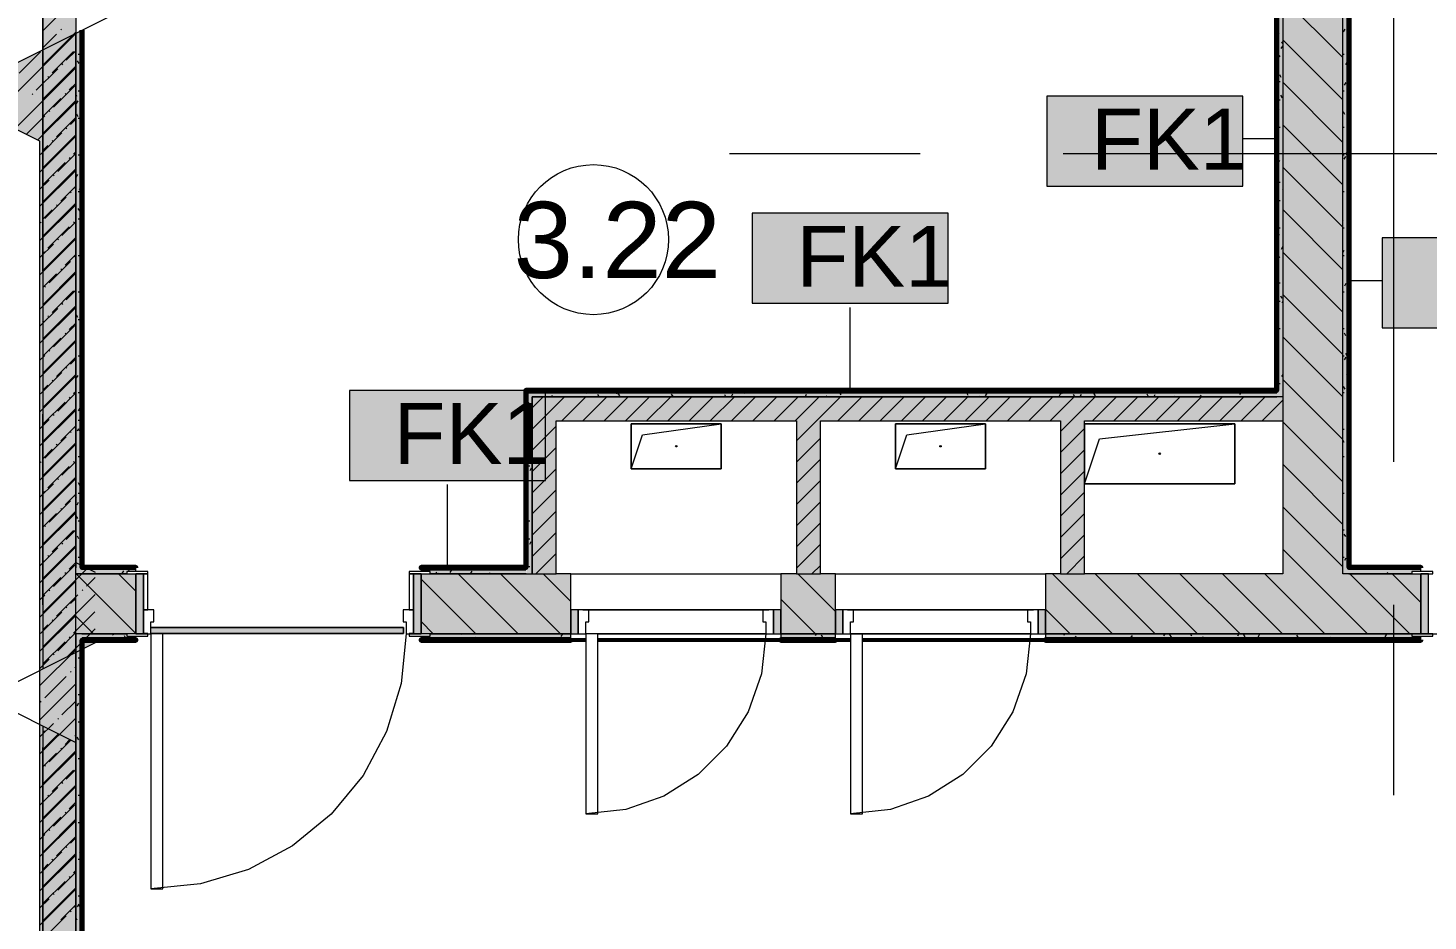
# Model space of a CAD drawing. Header units: millimetres. Extents: x -3817 to 677485, y -22715 to 103890.
# Drawn here: x 636886 to 641549, y 14319 to 17294 of the extents above; entities that cross this region are included whole.
import ezdxf

# ---------------------------------------------------------------- set-up
doc = ezdxf.new("R2010")
doc.units = ezdxf.units.MM
doc.layers.add('PDF _Геометрия', color=7, linetype='Continuous', true_color=0x1d1d1d)
doc.layers.add('PDF _Сплошная заливка', color=7, linetype='Continuous', true_color=0xffffff)
doc.layers.add('PDF _Текст', color=7, linetype='Continuous')
doc.styles.add('PDF GOST-Common', font='arial.ttf')

msp = doc.modelspace()

# ---------------------------------------------------------------- hatches: boundary and pattern name
at = {"layer": 'PDF _Сплошная заливка', "transparency": 33554559}
h = msp.add_hatch(color=256, dxfattribs=at)
h.paths.add_polyline_path([(636926.1, 12275.9), (637045.5, 12275.9), (637045.5, 17276.4), (636825.5, 17166.4), (636825.5, 16967.1), (636926.1, 16916.8), (636926.1, 12321.6)], flags=0)
h.paths.add_polyline_path([(637045.5, 17457.1), (637045.5, 20975.9), (636926.1, 20975.9), (636926.1, 17516.8), (636965.1, 17497.3)], flags=0)
h = msp.add_hatch(color=256, dxfattribs=at)
h.paths.add_polyline_path([(637045.5, 12276.9), (637045.5, 14913.7), (636935.5, 14968.7), (636935.5, 12276.9)], flags=0)
h.paths.add_polyline_path([(636935.5, 15158.7), (637109.9, 15245.9), (637109.9, 15481.5), (637045.5, 15513.7), (637045.5, 20976.9), (636935.5, 20975.9), (636935.5, 15363.7)], flags=0)
h = msp.add_hatch(color=256, dxfattribs=at)
h.paths.add_polyline_path([(637065.5, 15495.9), (637065.5, 17286.4), (637045.5, 17276.4), (637045.5, 15495.9)], flags=0)
h.paths.add_polyline_path([(637065.5, 17447.1), (637065.5, 17975.9), (637045.5, 17975.9), (637045.5, 17457.1), (637061.4, 17449.2)], flags=0)
for points in [[(640885.3, 16065.9), (641045.5, 16065.9), (641045.5, 16085.9), (638545.5, 16085.9), (638545.5, 16065.9), (639450.5, 16065.9)], [(639450.5, 15985.9), (641065.5, 15985.9), (641065.5, 16065.9), (638565.5, 16065.9), (638565.5, 15985.9), (639445.5, 15985.9)], [(639450.5, 15475.9), (639525.5, 15475.9), (639525.5, 15985.9), (639445.5, 15985.9), (639445.5, 15475.9)], [(641285.5, 15475.9), (641495.5, 15475.9), (641495.5, 15483.9), (641525.5, 15483.9), (641525.5, 15495.9), (641285.5, 15495.9)], [(637245.5, 15275.9), (637270.5, 15275.9), (637270.5, 15475.9), (637245.5, 15475.9), (637245.5, 15280.9)], [(638170.5, 15275.9), (638195.5, 15275.9), (638195.5, 15475.9), (638170.5, 15475.9), (638170.5, 15280.9)], [(638693.9, 15275.9), (638718.9, 15275.9), (638718.9, 15355.9), (638693.9, 15355.9), (638693.9, 15280.9)], [(639368.9, 15275.9), (639393.9, 15275.9), (639393.9, 15355.9), (639368.9, 15355.9), (639368.9, 15280.9)], [(639575.5, 15275.9), (639600.5, 15275.9), (639600.5, 15355.9), (639575.5, 15355.9), (639575.5, 15280.9)], [(640250.5, 15275.9), (640275.5, 15275.9), (640275.5, 15355.9), (640250.5, 15355.9), (640250.5, 15280.9)], [(637045.5, 12375.9), (637065.5, 12375.9), (637065.5, 15275.9), (637045.5, 15275.9), (637045.5, 13225.8)]]:
    msp.add_hatch(color=256, dxfattribs=at).paths.add_polyline_path(points)
h = msp.add_hatch(color=256, dxfattribs=at)
h.paths.add_polyline_path([(638545.5, 15475.9), (638544.5, 15495.9), (638195.5, 15495.9), (638195.5, 15483.9), (638225.5, 15483.9), (638225.5, 15475.9)], flags=0)
h.paths.add_polyline_path([(637045.5, 15475.9), (637215.5, 15475.9), (637215.5, 15483.9), (637245.5, 15483.9), (637245.5, 15495.9), (637045.5, 15495.9)], flags=0)
h = msp.add_hatch(color=256, dxfattribs=at)
h.paths.add_polyline_path([(637215.5, 15275.9), (637245.5, 15275.9), (637245.5, 15475.9), (637045.5, 15475.9), (637045.5, 15275.9), (637065.5, 15275.9)], flags=0)
h.paths.add_polyline_path([(638225.5, 15275.9), (638693.9, 15275.9), (638693.9, 15475.9), (638195.5, 15475.9), (638195.5, 15275.9)], flags=0)
h.paths.add_polyline_path([(639393.9, 15275.9), (639575.5, 15275.9), (639575.5, 15475.9), (639393.9, 15475.9), (639393.9, 15280.9)], flags=0)
h.paths.add_polyline_path([(641495.5, 15275.9), (641525.5, 15275.9), (641525.5, 15475.9), (640275.5, 15475.9), (640275.5, 15275.9)], flags=0)
at = {"layer": 'PDF _Сплошная заливка', "true_color": 0x494949, "transparency": 33554559}
msp.add_hatch(color=251, dxfattribs=at).paths.add_polyline_path([(638137.3, 15276.8), (638137.3, 15296.8), (637295.5, 15296.8), (637295.5, 15276.8), (638015.8, 15276.8)])
at = {"layer": 'PDF _Сплошная заливка', "transparency": 33554559}
h = msp.add_hatch(color=256, dxfattribs=at)
h.paths.add_polyline_path([(649595.5, 15255.9), (649875.5, 15255.9), (649875.5, 15275.9), (649595.5, 15275.9)], flags=0)
h.paths.add_polyline_path([(640275.5, 15255.9), (641525.5, 15255.9), (641525.5, 15267.9), (641495.5, 15267.9), (641495.5, 15275.9), (640275.5, 15275.9)], flags=0)
h.paths.add_polyline_path([(637245.5, 15255.9), (637245.5, 15267.9), (637215.5, 15267.9), (637215.5, 15275.9), (637065.5, 15275.9), (637066.5, 15255.9), (637215.5, 15255.9)], flags=0)
h.paths.add_polyline_path([(648695.5, 15255.9), (648895.5, 15255.9), (648895.5, 15275.9), (648750.5, 15275.9), (648750.5, 15267.9), (648695.5, 15267.9)], flags=0)
h.paths.add_polyline_path([(639575.5, 15255.9), (639575.5, 15275.9), (639393.9, 15275.9), (639393.9, 15255.9), (639450.5, 15255.9)], flags=0)
h.paths.add_polyline_path([(638225.5, 15255.9), (638693.9, 15255.9), (638693.9, 15275.9), (638225.5, 15275.9), (638225.5, 15267.9), (638195.5, 15267.9), (638195.5, 15255.9)], flags=0)
h.paths.add_polyline_path([(646555.5, 15255.9), (647245.5, 15255.9), (647245.5, 15267.9), (647190.5, 15267.9), (647190.5, 15275.9), (646610.5, 15275.9), (646610.5, 15267.9), (646555.5, 15267.9)], flags=0)
h.paths.add_polyline_path([(643345.5, 15255.9), (643375.5, 15255.9), (643375.5, 15267.9), (643345.5, 15267.9), (643345.5, 15275.9), (642505.5, 15275.2), (642505.5, 15267.9), (642475.5, 15267.9), (642475.5, 15255.9), (642505.5, 15255.9)], flags=0)
h.paths.add_polyline_path([(645105.5, 15255.9), (645105.5, 15267.9), (645050.5, 15267.9), (645050.5, 15275.9), (644355.5, 15275.1), (644355.5, 15267.9), (644325.5, 15267.9), (644325.5, 15255.9), (645050.5, 15255.9)], flags=0)

# ---------------------------------------------------------------- linework, layer by layer
at = {"layer": 'PDF _Геометрия', "color": 7, "lineweight": 9}
for points in [[(637045.5, 30263.7), (637045.5, 15513.7), (637109.9, 15481.5)], [(636926.1, 5176.9), (636926.1, 16916.8), (636626.1, 17066.8), (637226.1, 17366.8), (636926.1, 17516.8), (636926.1, 29256.6)], [(641265.5, 15475.9), (641265.5, 18905.9), (641265.5, 18925.9)], [(641285.5, 15475.9), (641495.5, 15475.9), (641285.5, 15475.9), (641265.5, 15475.9), (641265.5, 18905.9)], [(641285.5, 15495.9), (641285.5, 18905.9)], [(641065.5, 18055.9), (641065.5, 17975.9), (641065.5, 16065.9), (641065.5, 15985.9)], [(641045.5, 17975.9), (641065.5, 17975.9), (641065.5, 16065.9), (641045.5, 16065.9), (638565.5, 16065.9), (641045.5, 16065.9)], [(641045.5, 17955.9), (641045.5, 16086.9)], [(637065.5, 15275.9), (637045.5, 15275.9), (637045.5, 12375.9), (637045.5, 15275.9), (637045.5, 15475.9), (637215.5, 15475.9), (637045.5, 15475.9), (637045.5, 15495.9), (637045.5, 17276.4), (637045.5, 15495.9)], [(637065.5, 15495.9), (637065.5, 17286.4)], [(641045, 16925.3), (640932.5, 16925.3)], [(641286, 16453.5), (641396.9, 16453.5)], [(639624.7, 16086.4), (639624.7, 16363.1)], [(638545.5, 16065.9), (638545.5, 15495.9)], [(638895.5, 15825.9), (638933, 15938.4), (639195.5, 15975.9)], [(639775.5, 15825.9), (639813, 15938.4), (640075.5, 15975.9)], [(640405.5, 15975.9), (640905.5, 15975.9), (640405.5, 15975.9), (640405.5, 15775.9), (640905.5, 15775.9), (640905.5, 15975.9)], [(638283.2, 15496.4), (638283.2, 15773.1)], [(637245.5, 15495.9), (637066.5, 15495.9)], [(641525.5, 15495.9), (641286.5, 15495.9)], [(638545.5, 15475.9), (638225.5, 15475.9), (638545.5, 15475.9), (638565.5, 15475.9), (638645.5, 15475.9)], [(639445.5, 15475.9), (639525.5, 15475.9)], [(640325.5, 15475.9), (640405.5, 15475.9)], [(638137.3, 15276.8), (638137.3, 15296.8), (638137.3, 15276.8)], [(637065.5, 12375.9), (637065.5, 15255.9)], [(637109.9, 15245.9), (636745.5, 15063.7), (637045.5, 14913.7), (637045.5, 1304.6)]]:
    msp.add_lwpolyline(points, dxfattribs=at)
at = {"layer": 'PDF _Геометрия', "color": 9, "lineweight": 9, "true_color": 0xc0c0c0}
for points in [[(636935.5, 20976.9), (636935.5, 15158.7)], [(641045.5, 16085.9), (638545.5, 16085.9), (638545.5, 16065.9)], [(638195.5, 15267.9), (638195.5, 15255.9), (638693.9, 15255.9), (638693.9, 15275.9), (638225.5, 15275.9), (638693.9, 15275.9), (638693.9, 15475.9), (638645.5, 15475.9), (638645.5, 15985.9), (639445.5, 15985.9), (639445.5, 15475.9), (639393.9, 15475.9), (639393.9, 15275.9), (639575.5, 15275.9), (639575.5, 15475.9), (640275.5, 15475.9), (640275.5, 15355.9)], [(639575.5, 15355.9), (639575.5, 15475.9), (639525.5, 15475.9), (639525.5, 15985.9), (640325.5, 15985.9), (640325.5, 15475.9), (640275.5, 15475.9), (640275.5, 15275.9), (641495.5, 15275.9), (640275.5, 15275.9), (640275.5, 15255.9), (641525.5, 15255.9), (641525.5, 15267.9)], [(637245.5, 15483.9), (637245.5, 15495.9)], [(638544.5, 15495.9), (638195.5, 15495.9), (638195.5, 15483.9)], [(641525.5, 15483.9), (641525.5, 15495.9)], [(637245.5, 15275.9), (637245.5, 15475.9)], [(638195.5, 15475.9), (638195.5, 15275.9)], [(638693.9, 15355.9), (638693.9, 15475.9), (639393.9, 15475.9), (639393.9, 15355.9)], [(641525.5, 15275.9), (641525.5, 15475.9)], [(637066.5, 15255.9), (637245.5, 15255.9), (637245.5, 15267.9)], [(638743.9, 15255.9), (638693.9, 15255.9), (638693.9, 15275.9)], [(639393.9, 15275.9), (639393.9, 15255.9), (638783.9, 15255.9)], [(639625.5, 15255.9), (639575.5, 15255.9), (639575.5, 15275.9)], [(640275.5, 15275.9), (640275.5, 15255.9), (639665.5, 15255.9)], [(636935.5, 14968.7), (636935.5, 12276.9), (637045.5, 12276.9)]]:
    msp.add_lwpolyline(points, dxfattribs=at)
at = {"layer": 'PDF _Геометрия', "color": 231, "lineweight": 9, "true_color": 0xff80c0}
for points in [[(642475.5, 15515.9), (642995.5, 15515.9), (642995.5, 15516.9), (642995.5, 18905.9), (642994.5, 18905.9), (641286.5, 18905.9), (641285.5, 18905.9), (641285.5, 15495.9), (641286.5, 15495.9), (641525.5, 15495.9)], [(641045.5, 16085.9), (641045.5, 16086.9), (641045.5, 17955.9), (641044.5, 17955.9)], [(637065.5, 17286.4), (637065.5, 15495.9), (637066.5, 15495.9), (637245.5, 15495.9)], [(638544.5, 15495.9), (638545.5, 15495.9), (638545.5, 16065.9)], [(637066.5, 15255.9), (637065.5, 15255.9), (637065.5, 12375.9)]]:
    msp.add_lwpolyline(points, dxfattribs=at)
at = {"layer": 'PDF _Геометрия', "color": 231, "lineweight": 70, "true_color": 0xff80c0}
for points in [[(641525.5, 15495.9), (641525.5, 15496.9), (641286.5, 15496.9), (641286.5, 18904.9), (642994.5, 18904.9), (642994.5, 15516.9), (642475.5, 15516.9), (642474.5, 15516.9), (642474.5, 15495.9), (642474.5, 15483.9)], [(637066.5, 17446.6), (637066.5, 17954.9), (641044.5, 17954.9), (641044.5, 16086.9), (638545.5, 16086.9), (638544.5, 16086.9), (638544.5, 15496.9), (638195.5, 15496.9), (638195.5, 15495.9), (638544.5, 15495.9)], [(637245.5, 15495.9), (637245.5, 15496.9), (637066.5, 15496.9), (637066.5, 17286.9)], [(638545.5, 16065.9), (638545.5, 16085.9), (641045.5, 16085.9)], [(637065.5, 12375.9), (637066.5, 12375.9), (637066.5, 15254.9), (637245.5, 15254.9), (637245.5, 15255.9), (637066.5, 15255.9)]]:
    msp.add_lwpolyline(points, dxfattribs=at)
at = {"layer": 'PDF _Геометрия', "color": 253, "lineweight": 9, "true_color": 0xaaaaaa}
for points in [[(636935.5, 16484), (636935.5, 18071.5)], [(641435.5, 15849), (641435.5, 17436.5)], [(639222.7, 16875.9), (639857.7, 16875.9)], [(640333.9, 16875.9), (641921.4, 16875.9)], [(636935.5, 15372.8), (636935.5, 16007.8)], [(638733.9, 15355.9), (639353.9, 15355.9), (638733.9, 15355.9)], [(639615.5, 15355.9), (640235.5, 15355.9), (639615.5, 15355.9)], [(641435.5, 14737.8), (641435.5, 15372.8)], [(638145.5, 15275.9), (638129.1, 15110), (638080.8, 14950.6), (638002.2, 14803.6), (637896.5, 14674.8), (637767.7, 14569.1), (637620.8, 14490.6), (637461.3, 14442.2), (637295.5, 14425.9)], [(638783.9, 15275.9), (639343.9, 15275.9), (639328.8, 15142.3), (639284.5, 15015.5), (639213, 14901.8), (639118, 14806.8), (639004.2, 14735.3), (638877.4, 14690.9), (638743.9, 14675.9)], [(639343.9, 15275.9), (638743.9, 15275.9)], [(639222.7, 15275.9), (639857.7, 15275.9)], [(639665.5, 15275.9), (640225.5, 15275.9), (640210.4, 15142.3), (640166.1, 15015.5), (640094.6, 14901.8), (639999.6, 14806.8), (639885.8, 14735.3), (639759, 14690.9), (639625.5, 14675.9)], [(640225.5, 15275.9), (639625.5, 15275.9)], [(640333.9, 15275.9), (641921.4, 15275.9)], [(636935.5, 13309), (636935.5, 14896.5)]]:
    msp.add_lwpolyline(points, dxfattribs=at)
at = {"layer": 'PDF _Геометрия', "lineweight": 9}
for points in [[(636935.5, 17284.9), (637045.5, 17394.9)], [(641265.5, 17196.2), (641065.5, 17396.2)], [(636825.5, 17055.8), (637045.5, 17275.8)], [(636935.5, 17170.9), (637045.5, 17280.9)], [(636935.5, 17227.9), (636981.1, 17273.5)], [(636995.3, 17287.8), (636997.7, 17290.1)], [(641265.5, 17054.8), (641065.5, 17254.8)], [(636856.8, 17144.2), (636928.1, 17215.5)], [(636966.8, 17145.2), (637038.1, 17216.5)], [(637013.7, 17187), (637045.5, 17218.8)], [(636842.4, 16958.7), (637045.5, 17161.8)], [(636935.5, 17056.8), (637045.5, 17166.8)], [(636999.4, 17172.7), (637001.8, 17175.1)], [(636913.9, 17087.2), (636985.1, 17158.5)], [(636935.5, 17113.8), (636938.3, 17116.7)], [(636952.6, 17130.9), (636954.9, 17133.3)], [(641265.5, 16913.4), (641065.5, 17113.4)], [(636899.6, 17072.9), (636902, 17075.3)], [(636970.9, 17030.2), (637042.2, 17101.4)], [(637009.6, 17073.9), (637012, 17076.3)], [(637023.8, 17088.2), (637045.5, 17109.8)], [(636918.4, 16920.6), (637045.5, 17047.7)], [(636935.5, 16999.8), (636995.3, 17059.7)], [(636935.5, 16942.8), (637045.5, 17052.8)], [(636880.4, 16939.7), (636942.4, 17001.6)], [(636956.6, 17015.9), (636959, 17018.3)], [(636981.1, 16931.4), (637045.5, 16995.7)], [(637027.9, 16973.1), (637045.5, 16990.7)], [(636926.1, 16814.3), (637045.5, 16933.7)], [(636928.1, 16873.3), (636999.4, 16944.6)], [(636935.5, 16828.7), (637045.5, 16938.7)], [(637013.7, 16958.9), (637016, 16961.2)], [(641265.5, 16772), (641065.5, 16972)], [(636935.5, 16885.7), (636952.6, 16902.8)], [(636966.8, 16917.1), (636969.2, 16919.5)], [(637038.1, 16874.3), (637045.5, 16881.7)], [(636938.3, 16774.5), (637009.6, 16845.8)], [(636985.1, 16816.3), (637045.5, 16876.6)], [(637023.8, 16860.1), (637026.2, 16862.4)], [(636926.1, 16700.3), (637045.5, 16819.6)], [(636926.1, 16757.3), (636956.6, 16787.8)], [(636935.5, 16714.7), (637045.5, 16824.7)], [(636970.9, 16802.1), (636973.3, 16804.4)], [(641265.5, 16630.6), (641065.5, 16830.6)], [(636995.3, 16717.5), (637045.5, 16767.6)], [(637027.9, 16745), (637030.3, 16747.4)], [(637042.2, 16759.3), (637045.5, 16762.6)], [(636926.1, 16586.2), (637045.5, 16705.6)], [(636935.5, 16600.6), (637045.5, 16710.6)], [(636942.4, 16659.5), (637013.7, 16730.8)], [(636981.1, 16703.3), (636983.5, 16705.6)], [(636928.1, 16645.2), (636930.5, 16647.6)], [(636935.5, 16657.6), (636966.8, 16689)], [(636999.4, 16602.5), (637045.5, 16648.5)], [(637038.1, 16646.2), (637040.5, 16648.6)], [(641265.5, 16489.1), (641065.5, 16689.1)], [(636952.6, 16560.7), (637023.8, 16632)], [(636926.1, 16472.2), (637045.5, 16591.5)], [(636926.1, 16529.2), (636970.9, 16574)], [(636935.5, 16486.6), (637045.5, 16596.6)], [(636985.1, 16588.2), (636987.5, 16590.6)], [(636938.3, 16546.4), (636940.7, 16548.8)], [(636956.6, 16445.6), (637027.9, 16516.9)], [(637009.6, 16503.7), (637045.5, 16539.5)], [(637042.2, 16531.2), (637044.5, 16533.6)], [(641265.5, 16347.7), (641065.5, 16547.7)], [(636926.1, 16358.1), (637045.5, 16477.5)], [(636935.5, 16372.5), (637045.5, 16482.5)], [(636935.5, 16429.5), (636981.1, 16475.2)], [(636995.3, 16489.4), (636997.7, 16491.8)], [(636942.4, 16431.4), (636944.7, 16433.8)], [(636966.8, 16346.9), (637038.1, 16418.1)], [(637013.7, 16388.6), (637045.5, 16420.4)], [(636935.5, 16258.5), (637045.5, 16368.5)], [(636999.4, 16374.4), (637001.8, 16376.7)], [(641265.5, 16206.3), (641065.5, 16406.3)], [(636926.1, 16244.1), (637045.5, 16363.4)], [(636926.1, 16301.1), (636985.1, 16360.1)], [(636952.6, 16332.6), (636954.9, 16335)], [(636935.5, 16315.5), (636938.3, 16318.3)], [(636970.9, 16231.8), (637042.2, 16303.1)], [(637009.6, 16275.6), (637012, 16277.9)], [(637023.8, 16289.8), (637045.5, 16311.4)], [(636926.1, 16130), (637045.5, 16249.4)], [(636935.5, 16201.4), (636995.3, 16261.3)], [(636935.5, 16144.4), (637045.5, 16254.4)], [(641265.5, 16064.9), (641065.5, 16264.9)], [(636926.1, 16187.1), (636942.4, 16203.3)], [(636956.6, 16217.6), (636959, 16219.9)], [(636981.1, 16133), (637045.5, 16197.4)], [(637027.9, 16174.8), (637045.5, 16192.3)], [(636926.1, 16016), (637045.5, 16135.3)], [(636928.1, 16075), (636999.4, 16146.3)], [(636935.5, 16030.4), (637045.5, 16140.4)], [(637013.7, 16160.5), (637016, 16162.9)], [(636935.5, 16087.4), (636952.6, 16104.5)], [(636966.8, 16118.8), (636969.2, 16121.1)], [(641265.5, 15923.4), (641065.5, 16123.4)], [(636938.3, 15976.2), (637009.6, 16047.5)], [(636985.1, 16018), (637045.5, 16078.3)], [(637023.8, 16061.7), (637026.2, 16064.1)], [(637038.1, 16076), (637045.5, 16083.3)], [(638565.5, 16028.8), (638602.5, 16065.9)], [(638565.5, 15958.1), (638593.2, 15985.9), (638673.2, 16065.9)], [(638663.9, 15985.9), (638743.9, 16065.9)], [(638734.6, 15985.9), (638814.6, 16065.9)], [(638805.3, 15985.9), (638885.3, 16065.9)], [(638876.1, 15985.9), (638956.1, 16065.9)], [(638946.8, 15985.9), (639026.8, 16065.9)], [(639017.5, 15985.9), (639097.5, 16065.9)], [(639088.2, 15985.9), (639168.2, 16065.9)], [(639158.9, 15985.9), (639238.9, 16065.9)], [(639229.6, 15985.9), (639309.6, 16065.9)], [(639300.3, 15985.9), (639380.3, 16065.9)], [(639371, 15985.9), (639451, 16065.9)], [(639441.7, 15985.9), (639521.7, 16065.9)], [(639445.5, 15918.9), (639512.5, 15985.9), (639592.5, 16065.9)], [(639583.2, 15985.9), (639663.2, 16065.9)], [(639653.9, 15985.9), (639733.9, 16065.9)], [(639724.6, 15985.9), (639804.6, 16065.9)], [(639795.3, 15985.9), (639875.3, 16065.9)], [(639866, 15985.9), (639946, 16065.9)], [(639936.7, 15985.9), (640016.7, 16065.9)], [(640007.4, 15985.9), (640087.4, 16065.9)], [(640078.1, 15985.9), (640158.1, 16065.9)], [(640148.8, 15985.9), (640228.8, 16065.9)], [(640219.6, 15985.9), (640299.6, 16065.9)], [(640290.3, 15985.9), (640370.3, 16065.9)], [(640325.5, 15950.4), (640361, 15985.9), (640441, 16065.9)], [(640431.7, 15985.9), (640511.7, 16065.9)], [(640502.4, 15985.9), (640582.4, 16065.9)], [(640573.1, 15985.9), (640653.1, 16065.9)], [(640643.8, 15985.9), (640723.8, 16065.9)], [(640714.5, 15985.9), (640794.5, 16065.9)], [(640785.2, 15985.9), (640865.2, 16065.9)], [(640856, 15985.9), (640936, 16065.9)], [(640926.7, 15985.9), (641006.7, 16065.9)], [(640997.4, 15985.9), (641065.5, 16054)], [(636926.1, 15901.9), (637045.5, 16021.3)], [(636935.5, 15916.3), (637045.5, 16026.3)], [(636970.9, 16003.7), (636973.3, 16006.1)], [(636926.1, 15959), (636956.6, 15989.5)], [(636995.3, 15919.2), (637045.5, 15969.3)], [(637027.9, 15946.7), (637030.3, 15949.1)], [(637042.2, 15960.9), (637045.5, 15964.2)], [(638565.5, 15887.4), (638645.5, 15967.4)], [(640325.5, 15879.6), (640405.5, 15959.6)], [(641265.5, 15782), (641065.5, 15982)], [(636926.1, 15787.9), (637045.5, 15907.2)], [(636935.5, 15802.3), (637045.5, 15912.3)], [(636942.4, 15861.1), (637013.7, 15932.4)], [(636981.1, 15904.9), (636983.5, 15907.3)], [(639445.5, 15848.2), (639525.5, 15928.2)], [(636935.5, 15859.3), (636966.8, 15890.7)], [(638565.5, 15816.7), (638645.5, 15896.7)], [(639445.5, 15777.5), (639525.5, 15857.5)], [(640325.5, 15808.9), (640405.5, 15888.9)], [(636928.1, 15846.9), (636930.5, 15849.3)], [(636952.6, 15762.4), (637023.8, 15833.6)], [(636999.4, 15804.1), (637045.5, 15850.2)], [(637038.1, 15847.9), (637040.5, 15850.3)], [(638565.5, 15746), (638645.5, 15826)], [(640325.5, 15738.2), (640405.5, 15818.2)], [(641265.5, 15640.6), (641065.5, 15840.6)], [(636926.1, 15673.8), (637045.5, 15793.2)], [(636926.1, 15730.9), (636970.9, 15775.6)], [(636935.5, 15688.2), (637045.5, 15798.2)], [(636985.1, 15789.9), (636987.5, 15792.2)], [(639445.5, 15706.8), (639525.5, 15786.8)], [(636938.3, 15748.1), (636940.7, 15750.5)], [(636956.6, 15647.3), (637027.9, 15718.6)], [(637009.6, 15705.3), (637045.5, 15741.2)], [(637042.2, 15732.8), (637044.5, 15735.2)], [(638565.5, 15675.3), (638645.5, 15755.3)], [(639445.5, 15636), (639525.5, 15716)], [(640325.5, 15667.5), (640405.5, 15747.5)], [(636926.1, 15559.8), (637045.5, 15679.1)], [(636935.5, 15574.2), (637045.5, 15684.2)], [(636935.5, 15631.2), (636981.1, 15676.8)], [(636995.3, 15691.1), (636997.7, 15693.4)], [(638565.5, 15604.6), (638645.5, 15684.6)], [(640325.5, 15596.8), (640405.5, 15676.8)], [(641265.5, 15499.2), (641065.5, 15699.2)], [(636942.4, 15633), (636944.7, 15635.4)], [(637013.7, 15590.3), (637045.5, 15622.1)], [(639445.5, 15565.3), (639525.5, 15645.3)], [(636966.8, 15548.5), (637038.1, 15619.8)], [(636999.4, 15576), (637001.8, 15578.4)], [(638565.5, 15533.9), (638645.5, 15613.9)], [(639445.5, 15494.6), (639525.5, 15574.6)], [(640325.5, 15526.1), (640405.5, 15606.1)], [(636926.1, 15445.7), (637045.5, 15565.1)], [(636926.1, 15502.8), (636985.1, 15561.8)], [(636935.5, 15460.1), (637045.5, 15570.1)], [(636952.6, 15534.3), (636954.9, 15536.6)], [(638578.2, 15475.9), (638645.5, 15543.1)], [(640346, 15475.9), (640405.5, 15535.4)], [(641347.4, 15275.9), (641147.4, 15475.9), (641065.5, 15557.8)], [(636935.5, 15517.1), (636938.3, 15520)], [(636935.5, 15346.1), (637083.9, 15494.5)], [(636970.9, 15433.5), (637042.2, 15504.7)], [(637023.8, 15491.5), (637045.9, 15513.5)], [(639497.4, 15475.9), (639525.5, 15503.9)], [(636926.1, 15331.7), (637045.5, 15451)], [(636935.5, 15403.1), (636995.3, 15463)], [(637009.6, 15477.2), (637012, 15479.6)], [(637245.5, 15276.5), (637046.2, 15475.9)], [(637080.9, 15434.5), (637109.9, 15463.5)], [(637245.5, 15418), (637187.6, 15475.9)], [(638377.5, 15275.9), (638195.5, 15457.9)], [(638519, 15275.9), (638319, 15475.9)], [(638660.4, 15275.9), (638460.4, 15475.9)], [(638693.9, 15383.8), (638601.8, 15475.9)], [(639575.5, 15350.7), (639450.3, 15475.9)], [(640498.9, 15275.9), (640298.9, 15475.9)], [(640640.3, 15275.9), (640440.3, 15475.9)], [(640781.7, 15275.9), (640581.7, 15475.9)], [(640923.1, 15275.9), (640723.1, 15475.9)], [(641064.5, 15275.9), (640864.5, 15475.9)], [(641206, 15275.9), (641006, 15475.9)], [(641488.8, 15275.9), (641288.8, 15475.9)], [(641525.5, 15380.6), (641430.2, 15475.9)], [(636926.1, 15388.7), (636942.4, 15404.9)], [(636935.5, 15232), (637109.9, 15406.5)], [(636956.6, 15419.2), (636959, 15421.6)], [(636981.1, 15334.7), (637052.4, 15405.9)], [(637027.9, 15376.4), (637045.5, 15394)], [(637066.6, 15420.2), (637069, 15422.6)], [(639508.9, 15275.9), (639393.9, 15390.9)], [(636928.1, 15276.6), (636999.4, 15347.9)], [(637013.7, 15362.2), (637016, 15364.6)], [(637038.1, 15277.6), (637109.4, 15348.9)], [(640357.4, 15275.9), (640275.5, 15357.8)], [(636926.1, 15217.6), (637045.5, 15337)], [(636935.5, 15289), (636952.6, 15306.2)], [(636966.8, 15320.4), (636969.2, 15322.8)], [(637104.7, 15275.9), (637045.5, 15335.1)], [(638236.1, 15275.9), (638195.5, 15316.5)], [(636938.3, 15177.9), (637009.6, 15249.1)], [(636985.1, 15219.6), (637045.5, 15280)], [(637016.9, 15199.4), (637109.9, 15292.4)], [(637023.8, 15263.4), (637026.2, 15265.8)], [(636926.1, 15103.6), (637045.5, 15222.9)], [(636970.9, 15205.4), (636973.3, 15207.7)], [(636926.1, 15160.6), (636956.6, 15191.1)], [(637042.2, 15162.6), (637045.5, 15165.9)], [(636926.1, 14989.5), (637045.5, 15108.9)], [(636942.4, 15062.8), (637013.7, 15134.1)], [(637027.9, 15148.3), (637030.3, 15150.7)], [(636928.1, 15048.5), (636930.5, 15050.9)], [(636999.4, 15005.8), (637045.5, 15051.9)], [(636926.1, 14875.5), (637045.5, 14994.8)], [(636926.1, 14932.5), (636970.9, 14977.3)], [(636985.1, 14991.5), (636987.5, 14993.9)], [(636935.5, 14889.9), (636988, 14942.4)], [(636938.3, 14949.8), (636940.7, 14952.1)], [(637009.6, 14907), (637026, 14923.4)], [(637042.2, 14934.5), (637044.5, 14936.9)], [(636926.1, 14761.4), (637045.5, 14880.8)], [(636935.5, 14775.8), (637045.5, 14885.8)], [(636935.5, 14832.9), (636981.1, 14878.5)], [(636956.6, 14849), (637027.9, 14920.2)], [(636995.3, 14892.7), (636997.7, 14895.1)], [(636942.4, 14834.7), (636944.7, 14837.1)], [(636966.8, 14750.2), (637038.1, 14821.4)], [(637013.7, 14791.9), (637045.5, 14823.8)], [(636926.1, 14647.4), (637045.5, 14766.7)], [(636926.1, 14704.4), (636985.1, 14763.4)], [(636935.5, 14661.8), (637045.5, 14771.8)], [(636952.6, 14735.9), (636954.9, 14738.3)], [(636999.4, 14777.7), (637001.8, 14780)], [(636935.5, 14718.8), (636938.3, 14721.7)], [(636970.9, 14635.1), (637042.2, 14706.4)], [(637023.8, 14693.1), (637045.5, 14714.8)], [(636926.1, 14533.3), (637045.5, 14652.7)], [(636935.5, 14604.8), (636995.3, 14664.6)], [(636935.5, 14547.7), (637045.5, 14657.7)], [(637009.6, 14678.9), (637012, 14681.3)], [(636926.1, 14590.4), (636942.4, 14606.6)], [(636956.6, 14620.9), (636959, 14623.2)], [(636981.1, 14536.3), (637045.5, 14600.7)], [(637027.9, 14578.1), (637045.5, 14595.7)], [(636928.1, 14478.3), (636999.4, 14549.6)], [(637013.7, 14563.8), (637016, 14566.2)], [(636926.1, 14419.3), (637045.5, 14538.6)], [(636935.5, 14433.7), (637045.5, 14543.7)], [(636935.5, 14490.7), (636952.6, 14507.8)], [(636966.8, 14522.1), (636969.2, 14524.4)], [(636985.1, 14421.3), (637045.5, 14481.6)], [(637023.8, 14465), (637026.2, 14467.4)], [(637038.1, 14479.3), (637045.5, 14486.7)], [(636926.1, 14305.3), (637045.5, 14424.6)], [(636935.5, 14319.6), (637045.5, 14429.6)], [(636938.3, 14379.5), (637009.6, 14450.8)], [(636970.9, 14407), (636973.3, 14409.4)], [(636926.1, 14362.3), (636956.6, 14392.8)], [(636995.3, 14322.5), (637045.5, 14372.6)], [(637042.2, 14364.2), (637045.5, 14367.6)], [(636942.4, 14264.5), (637013.7, 14335.7)], [(637027.9, 14350), (637030.3, 14352.4)]]:
    msp.add_lwpolyline(points, dxfattribs=at)
at = {"layer": 'PDF _Геометрия', "color": 253, "lineweight": 9, "true_color": 0x9b9b9b}
for points in [[(641052.9, 17275.9), (641047.9, 17267.2)], [(641272.3, 17290.1), (641267.2, 17281.4)], [(637053.7, 17207.3), (637063.8, 17207.3)], [(637065.5, 17221.7), (637062.6, 17226.6)], [(641056.3, 17197.8), (641051.3, 17206.6)], [(641064.1, 17234.3), (641059.1, 17225.6)], [(641065.5, 17242.9), (641062.4, 17248.2)], [(641265.5, 17207.3), (641270, 17207.3)], [(641285.5, 17227.6), (641281.8, 17234)], [(637056.5, 17176.3), (637051.5, 17185)], [(641279.3, 17180.4), (641274.3, 17171.7)], [(641046.6, 17115.9), (641056.7, 17115.9)], [(641060.4, 17129.8), (641055.4, 17138.5)], [(637049.4, 17066.6), (637045.5, 17073.4)], [(637053.7, 17085.4), (637063.8, 17085.4)], [(641064.5, 17061.8), (641059.4, 17070.5)], [(641265.5, 17085.4), (641270, 17085.4)], [(641275.3, 17112.4), (641270.2, 17103.7)], [(641285.5, 17069.1), (641281.4, 17062)], [(637052, 17051.8), (637047, 17043.1)], [(641046.6, 17054.9), (641056.7, 17054.9)], [(641053.3, 17020.1), (641048.3, 17028.9)], [(637053.5, 16998.6), (637048.5, 17007.3)], [(637053.7, 16993.9), (637063.8, 16993.9)], [(641272.7, 17006), (641267.6, 17014.7)], [(641047.8, 16962.2), (641045.5, 16958.2)], [(641046.6, 16963.5), (641056.7, 16963.5)], [(641265.5, 16963.5), (641270, 16963.5)], [(641046.2, 16910.5), (641045.5, 16911.8)], [(637053.7, 16872), (637063.8, 16872)], [(641050.3, 16842.4), (641045.5, 16850.8)], [(641054.8, 16852.5), (641049.8, 16843.8)], [(641265.5, 16872), (641270, 16872)], [(641274.2, 16866.6), (641269.1, 16857.9)], [(641280.8, 16869.9), (641275.8, 16878.6)], [(637050.9, 16806.1), (637045.9, 16797.3)], [(641285.3, 16825), (641280.3, 16816.3)], [(637053.7, 16750.1), (637063.8, 16750.1)], [(637062.1, 16764.4), (637057.1, 16755.7)], [(641046.6, 16780.6), (641056.7, 16780.6)], [(641065.5, 16755.2), (641064.6, 16756.7)], [(641265.5, 16750.1), (641270, 16750.1)], [(637058.7, 16684.8), (637053.7, 16693.5)], [(641046.6, 16719.6), (641056.7, 16719.6)], [(637053.7, 16658.7), (637063.8, 16658.7)], [(637065.5, 16648.3), (637064.1, 16646)], [(641266.7, 16650.6), (641265.5, 16652.7)], [(641046.6, 16628.2), (641056.7, 16628.2)], [(641053.7, 16606.8), (641048.7, 16598.1)], [(641265.5, 16628.2), (641270, 16628.2)], [(637065.1, 16586.7), (637060.1, 16578)], [(637065.5, 16551.1), (637061.8, 16557.4)], [(641064.9, 16565.1), (641059.9, 16556.4)], [(637053.7, 16536.7), (637063.8, 16536.7)], [(641055.5, 16528.7), (641050.5, 16537.4)], [(641269, 16552.9), (641265.5, 16546.8)], [(641265.5, 16536.7), (641270, 16536.7)], [(641285.5, 16496.1), (641285.1, 16496.8)], [(637053.7, 16414.8), (637063.8, 16414.8)], [(641046.6, 16445.3), (641056.7, 16445.3)], [(641265.5, 16414.8), (641270, 16414.8)], [(641276.1, 16443.2), (641271, 16434.5)], [(641046.6, 16384.3), (641056.7, 16384.3)], [(641063.7, 16392.6), (641058.6, 16401.3)], [(641065.5, 16383.3), (641062.8, 16378.7)], [(637052.7, 16329.4), (637047.7, 16338.1)], [(637053.7, 16323.4), (637063.8, 16323.4)], [(637064, 16341), (637059, 16332.3)], [(641046.6, 16292.9), (641056.7, 16292.9)], [(641265.5, 16292.9), (641270, 16292.9)], [(641275.9, 16268.8), (641270.9, 16277.5)], [(641285.5, 16313.2), (641282.1, 16319.1)], [(637053.7, 16201.5), (637063.8, 16201.5)], [(641265.5, 16201.5), (641270, 16201.5)], [(641275, 16197.5), (641269.9, 16188.8)], [(641280, 16200.8), (641275, 16209.5)], [(637051.7, 16136.9), (637046.7, 16128.2)], [(641049.5, 16173.3), (641045.5, 16180.3)], [(641065.5, 16139.4), (641061.8, 16133)], [(641284.1, 16132.7), (641279.1, 16141.4)], [(641285.5, 16154.7), (641281.1, 16147.1)], [(641046.6, 16110), (641056.7, 16110)], [(641272.9, 16091.1), (641267.9, 16099.8)], [(637053.7, 16079.5), (637063.8, 16079.5)], [(638548.5, 16047.1), (638545.5, 16041.9)], [(638558.7, 16037.4), (638553.7, 16046.1)], [(638569.9, 16079.1), (638565.9, 16085.9)], [(638577.7, 16079.5), (638587.8, 16079.5)], [(638631.7, 16069.4), (638629.7, 16065.9)], [(638747.6, 16076.1), (638742.5, 16084.8)], [(638760.6, 16079.5), (638770.7, 16079.5)], [(638782, 16085.9), (638778, 16078.9)], [(638788.7, 16065.9), (638784.2, 16073.6)], [(638851.1, 16083.5), (638846.1, 16074.8)], [(638852, 16079.5), (638862.1, 16079.5)], [(638857.2, 16069), (638852.2, 16077.7)], [(638894.2, 16065.9), (638893.8, 16066.5)], [(638913, 16079.5), (638923.1, 16079.5)], [(639034.9, 16066), (639029.9, 16074.7)], [(639065.4, 16079.5), (639075.5, 16079.5)], [(639129.4, 16085.3), (639129.1, 16085.9)], [(639156.8, 16079.5), (639166.9, 16079.5)], [(639211, 16065.9), (639207.6, 16071.7)], [(639232.9, 16074.2), (639228, 16065.9)], [(639248.3, 16079.5), (639258.3, 16079.5)], [(639274.5, 16085.4), (639269.5, 16076.7)], [(639380.4, 16085.9), (639379.2, 16083.8)], [(639431.2, 16079.5), (639441.2, 16079.5)], [(639478.6, 16073.2), (639474.4, 16065.9)], [(639522.6, 16079.5), (639532.7, 16079.5)], [(639546.7, 16069.1), (639544.8, 16065.9)], [(639552.8, 16083.4), (639551.4, 16085.9)], [(639583.6, 16079.5), (639593.6, 16079.5)], [(639594.4, 16072.3), (639589.4, 16081)], [(639626.7, 16085.9), (639624.9, 16082.7)], [(639697.1, 16085.9), (639692.9, 16078.6)], [(639736, 16079.5), (639746, 16079.5)], [(639792.4, 16068), (639791.2, 16065.9)], [(639827.4, 16079.5), (639837.5, 16079.5)], [(639908.2, 16077.5), (639903.4, 16085.9)], [(639918.8, 16079.5), (639928.9, 16079.5)], [(639976.2, 16081.5), (639973.7, 16085.9)], [(640017.9, 16070.4), (640012.8, 16079.1)], [(640055.7, 16065.9), (640054.5, 16067.9)], [(640079.8, 16078), (640074.7, 16069.3)], [(640101.7, 16079.5), (640111.8, 16079.5)], [(640119.5, 16085.9), (640116.4, 16080.5)], [(640153.9, 16078.5), (640149.7, 16085.9)], [(640193.2, 16079.5), (640203.2, 16079.5)], [(640254.1, 16079.5), (640264.2, 16079.5)], [(640325.5, 16076.9), (640320.5, 16068.2)], [(640331.6, 16075.6), (640326.6, 16084.3)], [(640372.4, 16065.9), (640368.3, 16073.1)], [(640393.5, 16072.9), (640389.5, 16065.9)], [(640406.5, 16079.5), (640416.6, 16079.5)], [(640441.3, 16068.5), (640436.3, 16077.2)], [(640478, 16065.9), (640477.9, 16066)], [(640498, 16079.5), (640508, 16079.5)], [(640541.8, 16085.9), (640539.8, 16082.4)], [(640589.4, 16079.5), (640599.5, 16079.5)], [(640618.8, 16065.9), (640614, 16074.2)], [(640639.3, 16071.8), (640635.8, 16065.9)], [(640707.3, 16067.7), (640706.2, 16065.9)], [(640713.4, 16084.8), (640712.8, 16085.9)], [(640772.3, 16079.5), (640782.3, 16079.5)], [(640794.8, 16065.9), (640791.7, 16071.2)], [(640863.7, 16079.5), (640873.8, 16079.5)], [(640926.6, 16081.8), (640921.6, 16073.1)], [(640924.7, 16079.5), (640934.7, 16079.5)], [(640964.2, 16085.9), (640963.2, 16084.3)], [(641265.5, 16079.5), (641270, 16079.5)], [(637058.8, 16027.2), (637053.8, 16018.5)], [(637054.7, 15959.2), (637049.7, 15950.5)], [(637053.7, 15988.1), (637063.8, 15988.1)], [(637062, 15947.6), (637057, 15956.3)], [(638547.2, 15988.1), (638557.3, 15988.1)], [(638562.8, 15969.4), (638557.8, 15978.1)], [(641265.9, 15981.4), (641265.5, 15982.1)], [(641265.5, 15957.6), (641270, 15957.6)], [(641285.5, 15971.8), (641284.1, 15969.4)], [(637065.5, 15916.8), (637060.9, 15908.8)], [(638547.2, 15927.1), (638557.3, 15927.1)], [(638555.5, 15937.4), (638550.5, 15928.7)], [(638565.5, 15903.8), (638561.8, 15910.1)], [(641270, 15913.4), (641265.5, 15921.2)], [(637053.7, 15866.2), (637063.8, 15866.2)], [(637065.5, 15880.6), (637061, 15888.3)], [(638551.5, 15869.3), (638546.4, 15860.6)], [(638555.7, 15859.7), (638550.7, 15868.4)], [(641265.5, 15866.2), (641270, 15866.2)], [(637065.5, 15819.6), (637065.1, 15820.2)], [(638547.2, 15835.7), (638557.3, 15835.7)], [(638562.6, 15827.7), (638557.6, 15819)], [(641265.7, 15815.7), (641265.5, 15815.3)], [(641285.5, 15825.6), (641284.3, 15827.7)], [(637059, 15769.9), (637054, 15778.6)], [(637047.8, 15728.2), (637045.5, 15732.3)], [(637053.7, 15744.3), (637063.8, 15744.3)], [(638548.6, 15750), (638545.5, 15755.5)], [(641265.5, 15744.3), (641270, 15744.3)], [(641285.5, 15728), (641283, 15723.7)], [(637051.9, 15660.2), (637046.9, 15668.9)], [(637053.6, 15713.5), (637048.6, 15704.7)], [(637064.8, 15671.8), (637059.8, 15663.1)], [(638552.7, 15682), (638547.7, 15690.7)], [(637053.7, 15652.8), (637063.8, 15652.8)], [(638550.4, 15623.6), (638545.5, 15615.1)], [(638547.2, 15652.8), (638557.3, 15652.8)], [(641265.5, 15622.3), (641270, 15622.3)], [(637056, 15592.2), (637051, 15600.9)], [(638547.2, 15591.9), (638557.3, 15591.9)], [(638561.5, 15582), (638556.5, 15573.3)], [(641275.1, 15599.6), (641270.1, 15608.3)], [(637053.7, 15530.9), (637063.8, 15530.9)], [(641265.5, 15530.9), (641270, 15530.9)], [(641275.8, 15528.3), (641270.7, 15519.6)], [(637185, 15490.7), (637182, 15495.9)], [(637203.9, 15485.9), (637198.8, 15477.2)], [(637224.1, 15483.9), (637221.6, 15488.2)], [(637244.8, 15495.9), (637240.5, 15488.4)], [(638249.4, 15475.9), (638246.2, 15481.4)], [(638296.5, 15488.6), (638291.4, 15479.9)], [(638345.6, 15492.1), (638343.4, 15495.9)], [(638364.5, 15484.6), (638359.5, 15475.9)], [(638511.8, 15495.9), (638510.8, 15494.1)], [(638547.2, 15500.4), (638557.3, 15500.4)], [(641513.8, 15491), (641511, 15495.9)], [(638254.8, 15477.5), (638253.9, 15475.9)], [(638425.4, 15475.9), (638423.9, 15478.5)], [(641417, 15475.9), (641414.3, 15480.4)], [(637114.7, 15256.6), (637124.7, 15256.6)], [(637170.9, 15271.3), (637168.2, 15275.9)], [(637206.1, 15256.6), (637216.2, 15256.6)], [(637212.5, 15260.2), (637207.5, 15268.9)], [(637218, 15266.6), (637213, 15257.9)], [(638235.6, 15255.9), (638232, 15262.1)], [(638242.4, 15256.6), (638252.5, 15256.6)], [(638279.2, 15275.9), (638279.2, 15275.8)], [(638303.4, 15256.6), (638313.5, 15256.6)], [(638331.5, 15272.7), (638329.7, 15275.9)], [(638378.6, 15265.2), (638373.6, 15256.5)], [(638411.6, 15255.9), (638409.7, 15259.1)], [(638446.7, 15261.1), (638443.6, 15255.9)], [(638455.8, 15256.6), (638465.9, 15256.6)], [(638547.2, 15256.6), (638557.3, 15256.6)], [(638638.7, 15256.6), (638648.7, 15256.6)], [(638666, 15275.3), (638661, 15266.6)], [(639492.1, 15256.6), (639502.2, 15256.6)], [(639511, 15275.9), (639507.9, 15270.4)], [(639533.8, 15263), (639528.7, 15271.7)], [(639573.1, 15255.9), (639570.4, 15260.5)], [(640315.1, 15256.6), (640325.1, 15256.6)], [(640339, 15270.3), (640335.8, 15275.9)], [(640355.7, 15275.9), (640354.7, 15274.2)], [(640380.6, 15259.2), (640375.6, 15267.9)], [(640467.5, 15256.6), (640477.5, 15256.6)], [(640522.2, 15259.5), (640520.1, 15255.9)], [(640563.9, 15270.6), (640558.8, 15261.9)], [(640558.9, 15256.6), (640569, 15256.6)], [(640602.1, 15275.9), (640600.5, 15273.1)], [(640650.4, 15256.6), (640660.4, 15256.6)], [(640652.8, 15275.5), (640652.6, 15275.9)], [(640672.5, 15275.9), (640668.5, 15269)], [(640694.4, 15264.3), (640689.4, 15273.1)], [(640762.4, 15268.4), (640758.2, 15275.9)], [(640768, 15258.4), (640766.5, 15255.9)], [(640804.1, 15257.3), (640799.1, 15266)], [(640833.2, 15256.6), (640843.3, 15256.6)], [(640918.8, 15275.9), (640914.2, 15267.9)], [(640924.7, 15256.6), (640934.7, 15256.6)], [(640940.2, 15265.4), (640935.1, 15274.1)], [(640987.3, 15272.5), (640982.3, 15263.8)], [(640985.6, 15256.6), (640995.7, 15256.6)], [(641117.9, 15262.4), (641112.8, 15271.2)], [(641138, 15256.6), (641148.1, 15256.6)], [(641156.9, 15255.9), (641154.5, 15260)], [(641227.2, 15255.9), (641222.5, 15264.1)], [(641229.5, 15256.6), (641239.5, 15256.6)], [(641320.9, 15256.6), (641331, 15256.6)], [(641369.1, 15263.2), (641364.8, 15255.9)], [(641403.2, 15255.9), (641400.2, 15261.1)], [(641410.7, 15274.4), (641405.7, 15265.7)], [(641503.8, 15256.6), (641513.9, 15256.6)], [(637053.7, 15195.6), (637063.8, 15195.6)], [(637065.5, 15149), (637064.3, 15151.1)], [(637047, 15059.1), (637045.5, 15061.8)], [(637053.7, 15073.7), (637063.8, 15073.7)], [(637054.4, 15044.3), (637049.4, 15035.6)], [(637053.7, 14982.3), (637063.8, 14982.3)], [(637065.5, 15002.4), (637060.6, 14993.9)], [(637055.2, 14923), (637050.2, 14931.7)], [(637053.7, 14860.3), (637063.8, 14860.3)], [(637065.5, 14819.5), (637063.6, 14816.2)], [(637053.7, 14738.4), (637063.8, 14738.4)], [(637053.7, 14647), (637063.8, 14647)], [(637064.5, 14541.2), (637059.4, 14549.9)], [(637065.5, 14575.7), (637062.5, 14570.5)], [(637053.7, 14525.1), (637063.8, 14525.1)], [(637065.5, 14478.5), (637063.5, 14481.9)], [(637055.2, 14375.1), (637050.2, 14366.4)], [(637053.7, 14403.1), (637063.8, 14403.1)], [(637061.5, 14363.5), (637056.4, 14372.2)], [(637050.3, 14321.9), (637045.5, 14330.2)]]:
    msp.add_lwpolyline(points, dxfattribs=at)
at = {"layer": 'PDF _Геометрия', "color": 7, "lineweight": 9}
for points in [[(640932.5, 17067.2), (640279.4, 17067.2), (640279.4, 16767.2), (640932.5, 16767.2)], [(639951.3, 16677), (639298.1, 16677), (639298.1, 16377), (639951.3, 16377)], [(642050, 16595.4), (641396.9, 16595.4), (641396.9, 16295.4), (642050, 16295.4)], [(638609.7, 16087), (637956.6, 16087), (637956.6, 15787), (638609.7, 15787)], [(639195.5, 15975.9), (639195.5, 15825.9), (638895.5, 15825.9), (638895.5, 15975.9)], [(639195.5, 15975.9), (639195.5, 15825.9), (638895.5, 15825.9), (638895.5, 15975.9), (639195.5, 15975.9), (638895.5, 15975.9), (638895.5, 15825.9), (639195.5, 15825.9)], [(640075.5, 15975.9), (640075.5, 15825.9), (639775.5, 15825.9), (639775.5, 15975.9)], [(640075.5, 15975.9), (640075.5, 15825.9), (639775.5, 15825.9), (639775.5, 15975.9), (640075.5, 15975.9), (639775.5, 15975.9), (639775.5, 15825.9), (640075.5, 15825.9)], [(640905.5, 15975.9), (640905.5, 15775.9), (640405.5, 15775.9), (640405.5, 15975.9)], [(640405.5, 15775.9), (640455.5, 15925.9), (640905.5, 15975.9), (640905.5, 15775.9)], [(637295.5, 15296.8), (638137.3, 15296.8)], [(637295.5, 15276.8), (638137.3, 15276.8)]]:
    msp.add_lwpolyline(points, close=True, dxfattribs=at)
at = {"layer": 'PDF _Геометрия', "color": 9, "lineweight": 9, "true_color": 0xc0c0c0}
for points in [[(638565.5, 16065.9), (638565.5, 15985.9), (638565.5, 15475.9)], [(640405.5, 15475.9), (640405.5, 15985.9), (641065.5, 15985.9), (641065.5, 15475.9)], [(637065.5, 15275.9), (637215.5, 15275.9)], [(639343.9, 15275.9), (638783.9, 15275.9)], [(639393.9, 15255.9), (639575.5, 15255.9), (639575.5, 15275.9), (639393.9, 15275.9)], [(640225.5, 15275.9), (639665.5, 15275.9)]]:
    msp.add_lwpolyline(points, close=True, dxfattribs=at)
at = {"layer": 'PDF _Геометрия', "color": 253, "lineweight": 13, "true_color": 0xaaaaaa}
for points in [[(637285.5, 15483.9), (637215.5, 15483.9), (637215.5, 15475.9), (637285.5, 15475.9)], [(638155.5, 15483.9), (638155.5, 15475.9), (638225.5, 15475.9), (638225.5, 15483.9)], [(641565.5, 15475.9), (641565.5, 15483.9), (641495.5, 15483.9), (641495.5, 15475.9)], [(637270.5, 15475.9), (637245.5, 15475.9), (637245.5, 15275.9), (637270.5, 15275.9)], [(637285.5, 15475.9), (637270.5, 15475.9), (637270.5, 15355.9), (637285.5, 15355.9)], [(638155.5, 15475.9), (638155.5, 15355.9), (638170.5, 15355.9), (638170.5, 15475.9)], [(638170.5, 15475.9), (638170.5, 15275.9), (638195.5, 15275.9), (638195.5, 15475.9)], [(641550.5, 15275.9), (641550.5, 15475.9), (641525.5, 15475.9), (641525.5, 15275.9)], [(637295.5, 15275.9), (637295.5, 15315.9), (637305.5, 15315.9), (637305.5, 15355.9), (637270.5, 15355.9), (637270.5, 15275.9)], [(638145.5, 15275.9), (638170.5, 15275.9), (638170.5, 15355.9), (638135.5, 15355.9), (638135.5, 15315.9), (638145.5, 15315.9)], [(638718.9, 15355.9), (638693.9, 15355.9), (638693.9, 15275.9), (638718.9, 15275.9)], [(638743.9, 15275.9), (638743.9, 15315.9), (638753.9, 15315.9), (638753.9, 15355.9), (638718.9, 15355.9), (638718.9, 15275.9)], [(639343.9, 15275.9), (639368.9, 15275.9), (639368.9, 15355.9), (639333.9, 15355.9), (639333.9, 15315.9), (639343.9, 15315.9)], [(639368.9, 15355.9), (639368.9, 15275.9), (639393.9, 15275.9), (639393.9, 15355.9)], [(639600.5, 15355.9), (639575.5, 15355.9), (639575.5, 15275.9), (639600.5, 15275.9)], [(639625.5, 15275.9), (639625.5, 15315.9), (639635.5, 15315.9), (639635.5, 15355.9), (639600.5, 15355.9), (639600.5, 15275.9)], [(640225.5, 15275.9), (640250.5, 15275.9), (640250.5, 15355.9), (640215.5, 15355.9), (640215.5, 15315.9), (640225.5, 15315.9)], [(640250.5, 15355.9), (640250.5, 15275.9), (640275.5, 15275.9), (640275.5, 15355.9)], [(637285.5, 15275.9), (637215.5, 15275.9), (637215.5, 15267.9), (637285.5, 15267.9)], [(637285.5, 15276.9), (637270.5, 15276.9), (637270.5, 15275.9), (637285.5, 15275.9)], [(637295.5, 14425.9), (637335.5, 14425.9), (637335.5, 15275.9), (637295.5, 15275.9)], [(638155.5, 15276.9), (638155.5, 15275.9), (638170.5, 15275.9), (638170.5, 15276.9)], [(638155.5, 15275.9), (638155.5, 15267.9), (638225.5, 15267.9), (638225.5, 15275.9)], [(638743.9, 14675.9), (638783.9, 14675.9), (638783.9, 15275.9), (638743.9, 15275.9)], [(639625.5, 14675.9), (639665.5, 14675.9), (639665.5, 15275.9), (639625.5, 15275.9)], [(641565.5, 15267.9), (641565.5, 15275.9), (641495.5, 15275.9), (641495.5, 15267.9)]]:
    msp.add_lwpolyline(points, close=True, dxfattribs=at)
at = {"layer": 'PDF _Геометрия', "color": 231, "lineweight": 70, "true_color": 0xff80c0}
for points in [[(638693.9, 15255.9), (638195.5, 15255.9), (638195.5, 15254.9), (638693.9, 15254.9)], [(639575.5, 15255.9), (639393.9, 15255.9), (639393.9, 15254.9), (639575.5, 15254.9)], [(641525.5, 15255.9), (640275.5, 15255.9), (640275.5, 15254.9), (641525.5, 15254.9)]]:
    msp.add_lwpolyline(points, close=True, dxfattribs=at)
at = {"layer": 'PDF _Геометрия', "color": 231, "lineweight": 53, "true_color": 0xff80c0}
for points in [[(638693.9, 15255.9), (638743.9, 15255.9)], [(638743.9, 15254.9), (638693.9, 15254.9)], [(638783.9, 15255.9), (639393.9, 15255.9)], [(639393.9, 15254.9), (638783.9, 15254.9)], [(639575.5, 15255.9), (639625.5, 15255.9)], [(639625.5, 15254.9), (639575.5, 15254.9)], [(639665.5, 15255.9), (640275.5, 15255.9)], [(640275.5, 15254.9), (639665.5, 15254.9)]]:
    msp.add_lwpolyline(points, dxfattribs=at)
at = {"layer": 'PDF _Геометрия', "color": 7, "lineweight": 9}
for centre, radius in [((638769.5, 16589.2), 250), ((638769.5, 16589.2), 250), ((639045.5, 15900.9), 2.5), ((639925.5, 15900.9), 2.5), ((640655.5, 15875.9), 2.5)]:
    msp.add_circle(centre, radius, dxfattribs=at)
at = {"layer": 'PDF _Сплошная заливка', "lineweight": 35, "transparency": 33554559}
for points in [[(641265.5, 15475.9), (641265.5, 18925.9), (641065.5, 15475.9), (641065.5, 18925.9)], [(641285.5, 15475.9), (641285.5, 18905.9), (641265.5, 15475.9), (641265.5, 18905.9)], [(641065.5, 16065.9), (641065.5, 17975.9), (641045.5, 16065.9), (641045.5, 17975.9)], [(638565.5, 15475.9), (638565.5, 16065.9), (638545.5, 15475.9), (638545.5, 16065.9)], [(638565.5, 15475.9), (638645.5, 15475.9), (638565.5, 15985.9), (638645.5, 15985.9)], [(640325.5, 15475.9), (640405.5, 15475.9), (640325.5, 15985.9), (640405.5, 15985.9)], [(641550.5, 15275.9), (641550.5, 15475.9), (641525.5, 15275.9), (641525.5, 15475.9)]]:
    msp.add_solid(points, dxfattribs=at)
at = {"layer": 'PDF _Сплошная заливка', "color": 254, "lineweight": 35, "true_color": 0xffb9dc, "transparency": 33554559}
for points in [[(641285.5, 15495.9), (641286.5, 15496.9), (641285.5, 17336)], [(637065.5, 15495.9), (637066.5, 15496.9), (637065.5, 17066.8)], [(638544.5, 15495.9), (638544.5, 15496.9), (638195.5, 15495.9)], [(641525.5, 15495.9), (641525.5, 15496.9), (641286.5, 15495.9)], [(638743.9, 15254.9), (638743.9, 15255.9), (638693.9, 15254.9)], [(639393.9, 15254.9), (639393.9, 15255.9), (639384.8, 15254.9)], [(640275.5, 15254.9), (640275.5, 15255.9), (639665.5, 15254.9)], [(641525.5, 15254.9), (641525.5, 15255.9), (640580.3, 15254.9)]]:
    msp.add_solid(points, dxfattribs=at)
at = {"layer": 'PDF _Сплошная заливка', "lineweight": 9, "transparency": 33554559}
for points in [[(640932.5, 17067.2), (640279.4, 17067.2), (640932.5, 16767.2), (640279.4, 16767.2)], [(639951.3, 16677), (639298.1, 16677), (639951.3, 16377), (639298.1, 16377)], [(642050, 16595.4), (641396.9, 16595.4), (642050, 16295.4), (641396.9, 16295.4)], [(638609.7, 16087), (637956.6, 16087), (638609.7, 15787), (637956.6, 15787)]]:
    msp.add_solid(points, dxfattribs=at)

# ---------------------------------------------------------------- texts
at = {"layer": 'PDF _Текст', "char_height": 203.2, "attachment_point": 4, "style": 'PDF GOST-Common'}
for insert in [(640426.5, 16923.8), (639445.3, 16533.6), (638103.7, 15943.6)]:
    msp.add_mtext('FK1', dxfattribs=dict(at, insert=insert))
at = {"layer": 'PDF _Текст', "color": 250, "true_color": 0x3c3c3c, "insert": (638503.7, 16586.4), "char_height": 254, "attachment_point": 4, "style": 'PDF GOST-Common'}
msp.add_mtext('3.22', dxfattribs=at)

doc.saveas('drawing.dxf')
